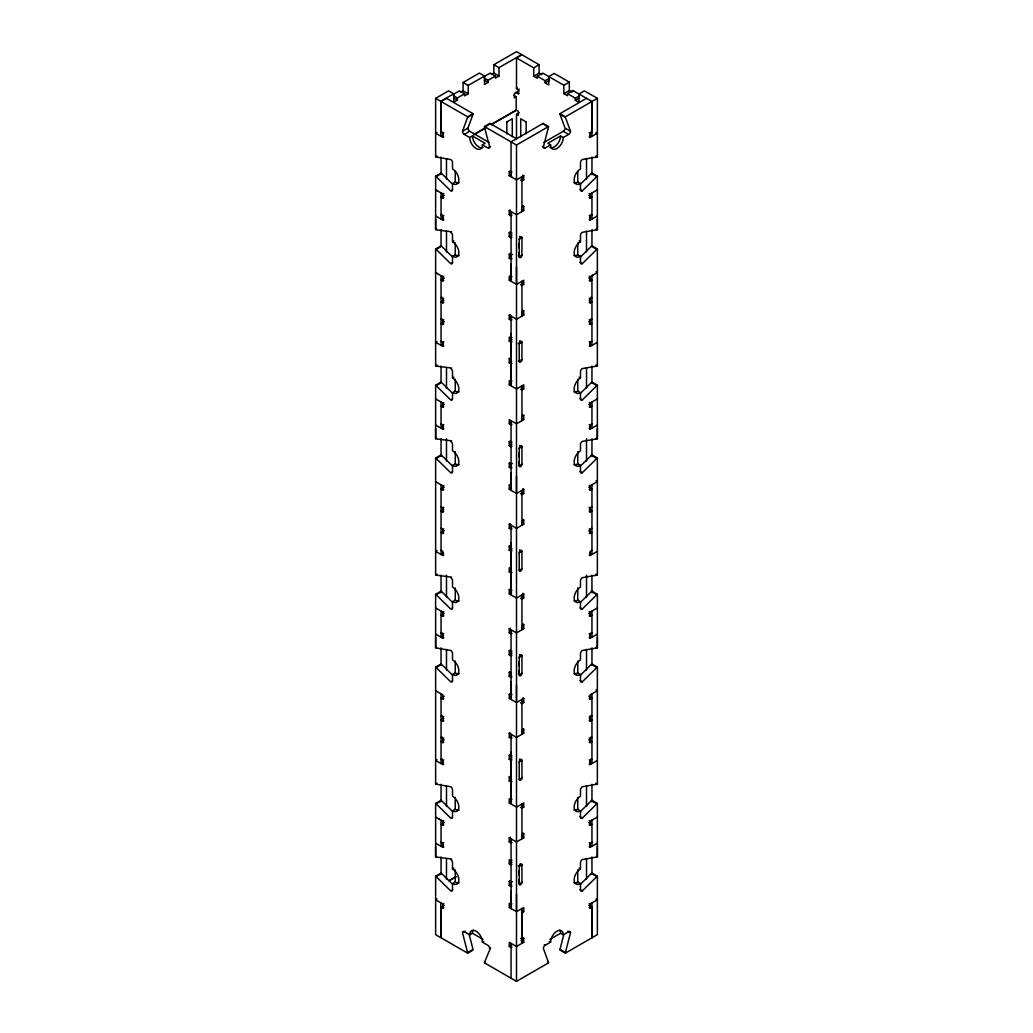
<?xml version="1.0" encoding="UTF-8"?>
<svg xmlns="http://www.w3.org/2000/svg" width="1033" height="1033" viewBox="0 0 1033 1033"><rect width="100%" height="100%" fill="white"/><g stroke="black" fill="none" stroke-linecap="round" stroke-linejoin="round"><path stroke-width="1.5" d="M452.506 811.396L441.569 800.678A2.557 1.472 60 0 0 441.052 800.291L435.629 803.429L435.629 856.809A2.557 1.472 60 0 0 436.146 857.028L451.615 859.017M452.506 602.316L441.569 591.599A2.557 1.485 60 0 0 441.052 591.212L435.629 594.349L435.629 647.73A2.557 1.472 60 0 0 436.146 647.949L450.711 650.467A2.557 1.472 60 0 1 452.519 653.605L452.519 659.88A8.961 5.178 60 0 1 458.859 670.856A8.961 5.178 60 0 1 452.519 674.51L452.519 680.786L451.615 681.302M452.506 393.25L441.569 382.52A2.557 1.485 60 0 0 441.052 382.133L435.629 385.27L435.629 438.651A2.57 1.485 60 0 0 436.146 438.87L451.615 440.871M452.777 184.442L441.569 173.441A2.557 1.485 60 0 0 441.052 173.053L435.629 176.191L435.629 229.571A2.57 1.485 60 0 0 436.146 229.791L451.615 231.792M440.755 902.777L440.755 937.615L435.629 934.658L435.629 876.216L441.052 873.079A2.557 1.472 60 0 1 441.569 873.466L452.506 884.196M441.052 874.473L441.052 856.964M511.968 864.44L511.064 864.957L509.256 863.924L509.256 859.74L511.064 860.786L511.968 860.257M511.968 781.503L511.064 782.033L509.256 780.987L509.256 776.803L511.064 777.849L511.064 760.43L509.256 759.384L509.256 755.2L510.16 754.671M511.968 655.361L511.064 655.89L509.256 654.845L509.256 650.661L510.16 650.131M511.968 572.424L511.064 572.953L509.256 571.908L509.256 567.724L511.064 568.77L511.064 551.351L509.256 550.305L509.256 546.121L510.16 545.592M511.968 446.282L511.064 446.811L509.256 445.765L509.256 441.582L510.16 441.052M511.968 363.345L511.064 363.874L509.256 362.828L509.256 358.645L511.064 359.691L511.064 342.272L509.256 341.226L509.256 337.042L511.064 338.088L511.968 337.559M511.968 237.203L511.064 237.732L509.256 236.686L509.256 232.502L510.16 231.973M511.064 891.092L511.064 908.524L511.064 838.835M511.064 803.984L511.064 751.714M511.064 682.025L511.064 699.444L511.064 629.756M511.064 594.905L511.064 542.635M511.064 472.946L511.064 490.365L511.064 420.676M511.064 385.826L511.064 333.556M511.064 263.867L511.064 281.286L511.064 211.597M511.968 903.81L511.064 904.34L509.256 903.294L509.256 907.478L516.5 911.661L516.5 894.229M510.16 693.698L509.256 694.215L509.256 698.398L516.5 702.582L516.5 685.15M510.16 484.619L509.256 485.136L509.256 489.319L516.5 493.503L516.5 476.084M511.968 276.586L511.064 277.102L509.256 276.056L509.256 280.24L516.5 284.424L516.5 267.005M519.212 879.6L519.212 883.951A1.924 1.11 -60 0 0 520.58 884.739A1.924 1.11 -60 0 0 521.936 882.389L521.936 864.957A1.924 1.11 -60 0 0 520.58 864.182A1.924 1.11 -60 0 0 519.212 866.532L519.212 883.951L521.936 882.389M519.212 875.248L519.212 870.884M519.212 670.52L519.212 674.872A1.924 1.11 -60 0 0 520.58 675.659A1.924 1.11 -60 0 0 521.936 673.309L521.936 655.89A1.924 1.11 -60 0 0 520.58 655.103A1.924 1.11 -60 0 0 519.212 657.453L519.212 674.872L521.936 673.309M519.212 666.169L519.212 661.804M519.212 461.441L519.212 465.793A1.924 1.11 -60 0 0 520.58 466.58A1.924 1.11 -60 0 0 521.936 464.23L521.936 446.811A1.924 1.11 -60 0 0 520.58 446.024A1.924 1.11 -60 0 0 519.212 448.374L519.212 465.793L521.936 464.23M519.212 457.09L519.212 452.725M519.212 252.362L519.212 256.713A1.924 1.11 -60 0 0 520.58 257.501A1.924 1.11 -60 0 0 521.936 255.151L521.936 237.732A1.924 1.11 -60 0 0 520.58 236.944A1.924 1.11 -60 0 0 519.212 239.294L519.212 256.713L521.936 255.151M519.212 248.01L519.212 243.646M520.58 938.403L521.936 939.191L521.936 912.707L523.744 911.661L523.744 907.478L516.5 911.661M586.512 879.199L586.512 858.513M586.512 806.502L586.512 785.803M586.512 670.12L586.512 649.434M586.512 597.423L586.512 575.136M586.512 461.041L586.512 438.767M586.512 388.343L586.512 367.645M586.512 251.975L586.512 231.276M586.512 179.264L586.512 158.578M588.771 905.295L591.948 907.129L591.948 937.796L591.948 902.945M591.948 874.473L591.948 856.964M591.948 801.776L591.948 784.267M591.948 665.394L591.948 647.885M591.948 592.697L591.948 575.187M591.948 456.315L591.948 438.805M591.948 382.029L591.948 366.108M591.948 245.647L591.948 229.726M591.948 174.538L591.948 157.029M589.223 132.663L590.127 133.192L591.948 132.147L591.948 101.479L572.928 90.504L567.504 93.641L567.504 95.733L563.876 93.641L563.876 85.274L569.312 82.136L569.312 90.504L563.876 93.641M580.494 811.396L591.431 800.678A2.557 1.472 -60 0 1 591.948 800.291L597.371 803.429L597.371 856.809A2.557 1.485 -60 0 1 596.854 857.028L582.289 859.546A2.557 1.472 -60 0 0 580.481 862.684L580.481 868.96A8.961 5.178 -60 0 0 574.141 879.935A8.961 5.178 -60 0 0 580.481 883.589L580.481 889.865A2.557 1.472 -60 0 0 582.289 890.911L596.854 876.604A2.557 1.472 -60 0 1 597.371 876.216L591.948 873.079A2.557 1.472 -60 0 0 591.431 873.466L580.494 884.196M580.494 675.117L591.431 664.387A2.557 1.472 -60 0 1 591.948 663.999L597.371 667.137L597.371 784.008A2.557 1.485 -60 0 1 596.854 784.228L582.289 786.746A2.557 1.472 -60 0 0 580.481 789.883L580.481 796.159A8.961 5.178 -60 0 0 574.141 807.135A8.961 5.178 -60 0 0 580.481 810.789L580.481 817.064A2.557 1.472 -60 0 0 582.289 818.11L596.854 803.816A2.557 1.472 -60 0 1 597.371 803.429M580.494 602.316L591.431 591.599A2.557 1.485 -60 0 1 591.948 591.212L597.371 594.349L597.371 647.73A2.557 1.472 -60 0 1 596.854 647.949L582.289 650.467A2.557 1.472 -60 0 0 580.481 653.605L580.481 659.88A8.961 5.178 -60 0 0 574.141 670.856A8.961 5.178 -60 0 0 580.481 674.51L580.481 680.786A2.557 1.472 -60 0 0 582.289 681.832L596.854 667.525A2.557 1.472 -60 0 1 597.371 667.137M580.494 466.038L591.431 455.308A2.557 1.472 -60 0 1 591.948 454.933L597.371 458.058L597.371 574.942A2.557 1.472 -60 0 1 596.854 575.149L582.289 577.667A2.557 1.472 -60 0 0 580.481 580.804L580.481 587.08A8.961 5.178 -60 0 0 574.141 598.055A8.961 5.178 -60 0 0 580.481 601.71L580.481 607.985A2.557 1.472 -60 0 0 582.289 609.031L596.854 594.737A2.557 1.485 -60 0 1 597.371 594.349M580.494 393.25L591.431 382.52A2.557 1.472 -60 0 1 591.948 382.133L597.371 385.27L597.371 438.651A2.557 1.485 -60 0 1 596.854 438.87L582.289 441.388A2.557 1.472 -60 0 0 580.481 444.526L580.481 450.801A8.961 5.178 -60 0 0 574.141 461.777A8.961 5.178 -60 0 0 580.481 465.431L580.481 471.707A2.557 1.472 -60 0 0 582.289 472.752L596.854 458.445A2.557 1.472 -60 0 1 597.371 458.058M580.494 256.959L591.431 246.241A2.57 1.485 -60 0 1 591.948 245.854L597.371 248.992L597.371 365.863A2.557 1.485 -60 0 1 596.854 366.069L582.289 368.587A2.557 1.472 -60 0 0 580.481 371.725L580.481 378.001A8.961 5.178 -60 0 0 574.141 388.976A8.961 5.178 -60 0 0 580.481 392.643L580.481 398.906A2.557 1.472 -60 0 0 582.289 399.952L596.854 385.658A2.557 1.472 -60 0 1 597.371 385.27M579.978 184.675L591.431 173.441A2.557 1.472 -60 0 1 591.948 173.053L597.371 176.191L597.371 229.571A2.557 1.485 -60 0 1 596.854 229.791L582.289 232.309A2.557 1.472 -60 0 0 580.481 235.447L580.481 241.722A8.961 5.178 -60 0 0 574.141 252.698A8.961 5.178 -60 0 0 580.481 256.352L580.481 262.627A2.557 1.472 -60 0 0 582.289 263.673L596.854 249.366A2.57 1.485 -60 0 1 597.371 248.992M567.504 93.641L575.342 98.174L575.342 100.266L578.971 102.357L578.971 93.99L584.394 90.852L597.371 98.342L597.371 156.784A2.557 1.472 -60 0 1 596.854 156.99L582.289 159.521A2.557 1.472 -60 0 0 580.481 162.646L580.481 168.921A8.961 5.178 -60 0 0 574.141 179.897A8.961 5.178 -60 0 0 580.481 183.564L580.481 189.827A2.557 1.472 -60 0 0 582.289 190.873L596.854 176.578A2.557 1.472 -60 0 1 597.371 176.191M597.371 876.216L597.371 934.658L565.348 953.149L559.912 950.011A2.557 1.472 -60 0 1 559.989 949.379L563.811 934.542M559.796 930.216A8.961 5.178 -60 0 1 560.557 933.264L563.269 934.826L568.705 931.689A2.557 1.472 -60 0 1 570.513 932.734L565.413 952.503A2.557 1.472 -60 0 0 565.348 953.149M443.777 132.663L442.86 133.192L441.052 132.147L441.052 101.479L446.488 98.342L473.088 113.707L467.652 116.832A2.557 1.485 60 0 1 467.587 117.388L462.487 131.268A2.557 1.472 60 0 0 464.295 134.406L469.731 137.544A8.961 5.178 60 0 0 476.058 148.52A8.961 5.178 60 0 0 482.398 144.865L485.11 143.29L472.443 135.982L469.731 137.544M463.391 130.752L467.91 128.131L473.011 114.263A2.557 1.485 60 0 0 473.088 113.707M490.546 947.894L484.542 962.304A2.557 1.472 60 0 0 484.464 962.859L516.5 981.35L548.536 962.859A2.557 1.472 -60 0 0 548.458 962.304L543.358 948.423A2.557 1.472 -60 0 1 545.166 945.285L550.602 942.148A8.961 5.178 -60 0 1 556.942 931.172A8.961 5.178 -60 0 1 563.269 934.826M451.615 190.356L452.519 189.827L452.519 183.564A8.961 5.178 60 0 0 458.859 179.897A8.961 5.178 60 0 0 452.519 168.921L452.519 162.646A2.557 1.472 60 0 0 450.711 159.521L436.146 156.99A2.57 1.485 60 0 1 435.629 156.784L435.629 98.342L448.606 90.852L453.732 93.809L453.732 102.177L457.348 100.085L457.348 97.993L464.592 93.809L464.592 95.901L468.22 93.809L468.22 85.455L463.081 82.485L463.081 90.852L468.22 93.809M463.081 82.485L479.377 73.085L484.516 76.042L484.516 84.409L488.131 82.317L488.131 80.225L495.375 76.042L495.375 78.134L498.991 76.042L498.991 67.674L493.864 64.717L493.864 73.085L498.991 76.042M493.864 64.717L516.5 51.65L521.626 54.607L498.991 67.674M435.629 98.342L440.755 101.311L453.732 93.809M468.22 85.455L484.516 76.042M453.422 94.339L459.465 90.852L464.592 93.809M484.206 76.571L490.249 73.085L495.375 76.042M516.5 57.925L521.936 54.788L539.136 64.717L539.136 73.085L533.699 76.222L533.699 67.855L516.5 57.925L516.5 88.593L518.308 89.639L519.212 89.109M460.666 92.247L463.081 90.852M491.45 74.479L493.864 73.085M533.699 67.855L539.136 64.717M436.985 132.405L435.629 133.192L442.86 137.376L443.777 136.847M533.699 76.222L537.328 78.301L537.328 76.222L542.751 73.085L563.876 85.274M441.052 132.147L441.956 131.617M516.5 88.593L517.404 88.063M467.587 117.388L472.107 114.779M443.17 134.755L440.755 136.149L440.755 101.311M519.212 90.852L514.382 93.641L514.382 97.825L516.203 96.779L516.203 110.014L491.488 124.283M515.596 92.247L518.308 93.809L519.212 93.293M537.328 76.222L545.166 80.742L549.466 78.263M545.166 80.742L545.166 82.834L549.466 80.354M464.295 134.406L468.814 131.798M482.398 144.865L487.834 148.003A2.557 1.472 60 0 0 489.642 146.957L484.542 127.188A2.557 1.485 60 0 1 484.464 126.543L489.9 123.405L516.5 138.771M485.445 126.659L488.157 125.096M489.074 124.567L489.978 124.05A2.557 1.485 60 0 1 489.9 123.405M473.643 134.587L484.619 128.247M435.629 156.784L436.985 155.996M473.94 134.768L485.613 128.027M491.191 124.799L516.5 110.195M516.5 139.042L516.5 114.379L519.212 112.804M506.841 121.933L512.278 118.795L512.278 136.718M435.629 176.191A2.557 1.485 60 0 1 436.146 176.578L440.665 173.957M488.738 147.474L490.546 146.428M575.342 98.174L578.738 96.211M575.342 100.266L578.738 98.303M586.512 98.342L559.912 113.707L565.348 116.832A2.557 1.472 -60 0 0 565.413 117.388L570.513 131.268A2.557 1.472 -60 0 1 568.705 134.406L563.269 137.544A8.961 5.178 -60 0 1 556.942 148.52A8.961 5.178 -60 0 1 550.602 144.865L545.166 148.003A2.557 1.472 -60 0 1 543.358 146.957L548.458 127.188A2.557 1.485 -60 0 0 548.536 126.543L543.1 123.405L511.064 141.895L511.064 176.746L512.148 177.379M484.464 126.543L516.5 145.033L548.536 126.543M565.348 116.832L597.371 98.342M452.519 183.564L455.243 181.989A8.961 5.178 60 0 0 459.13 182.699M443.777 193.468L442.86 193.997L442.86 198.181L443.777 197.652M444.229 195.302L441.052 197.135L442.86 198.181M543.887 142.464L563.269 131.268A2.557 1.472 -60 0 0 565.09 128.131L559.989 114.263A2.557 1.472 -60 0 1 559.912 113.707M563.269 137.544L560.557 135.982L547.89 143.29L550.602 144.865M520.58 180.142L521.936 180.93L523.744 179.884L523.744 175.7L516.5 179.884L509.256 175.7L509.256 171.517L510.16 171M511.968 172.046L511.064 172.563L509.256 171.517M441.956 214.386L441.052 214.903L442.86 215.949L443.777 215.432M509.256 175.7L511.516 174.396M443.467 217.692L441.052 219.086L441.052 192.951L442.86 193.997L435.629 189.814L437.437 190.86M435.629 215.949L442.86 220.132L443.777 219.603M589.223 136.847L590.127 137.376L597.371 133.192L596.015 132.405M595.563 134.238L597.371 133.192M436.533 229.055L435.629 229.571L435.629 219.358M451.615 368.071L436.146 366.069A2.557 1.472 60 0 1 435.629 365.863L435.629 248.992L441.052 245.854A2.557 1.485 60 0 1 441.569 246.241L452.506 256.959M435.629 248.992A2.557 1.485 60 0 1 436.146 249.366L440.665 246.758M451.615 263.157L452.519 262.627L452.519 256.352A8.961 5.178 60 0 0 458.859 252.698A8.961 5.178 60 0 0 452.519 241.722L453.887 240.934M511.968 215.251L511.064 215.781L509.256 214.735L509.256 210.551L510.16 210.022M509.256 214.735L511.516 213.418M521.936 207.413L523.744 206.368L523.744 210.551L516.5 214.735L509.256 210.551M452.519 256.352L455.243 254.789A8.961 5.178 60 0 0 459.13 255.487M511.968 233.019L511.064 233.548L509.256 232.502M509.256 236.686L511.968 235.111M443.777 276.237L442.86 276.754L442.86 280.937L443.777 280.421M444.229 278.058L441.052 279.891L442.86 280.937M589.223 193.468L590.14 193.997L597.371 189.814M589.223 197.652L590.14 198.181L591.948 197.135L588.771 195.302M519.212 239.294L521.936 237.732L519.522 236.337M511.968 258.805L511.064 259.335L509.256 258.289L509.256 254.105L510.16 253.589M512.42 254.363L511.064 255.151L509.256 254.105M441.956 297.142L441.052 297.659L442.86 298.705L443.777 298.188M509.256 258.289L511.516 256.985M443.777 300.28L441.052 301.843L442.86 302.889L443.777 302.372M589.223 215.432L590.14 215.949L591.948 214.903L591.044 214.386M589.223 219.603L590.14 220.132L597.371 215.949M441.956 318.745L441.052 319.274L442.86 320.32L443.777 319.791M509.256 280.24L511.516 278.936M444.229 321.625L441.052 323.445L442.86 324.491L443.777 323.975M516.5 284.424L523.744 280.24L523.744 284.424L521.936 285.47L520.58 284.682M436.985 341.484L435.629 342.272L442.86 346.455L443.777 345.926M441.052 341.226L442.86 342.272L443.777 341.742M443.467 344.015L441.052 345.409L441.052 275.708L442.86 276.754L435.629 272.57L437.437 273.616M511.968 319.791L511.064 320.32L509.256 319.274L509.256 315.091L510.16 314.561M509.256 319.274L511.516 317.957M521.936 311.953L523.744 310.907L523.744 315.091L516.5 319.274L509.256 315.091M435.629 365.863L436.985 365.075M589.223 276.237L590.14 276.754L597.371 272.57L596.015 271.795M593.755 274.662L591.948 275.708L591.948 345.409L589.533 344.015M589.223 280.421L590.14 280.937L591.948 279.891L588.771 278.058M509.256 341.226L511.968 339.65M511.064 342.272L511.968 341.742M435.629 385.27A2.557 1.485 60 0 1 436.146 385.658L440.665 383.036M451.615 399.435L452.519 398.906L452.519 392.643A8.961 5.178 60 0 0 458.859 388.976A8.961 5.178 60 0 0 452.519 378.001L453.887 377.213M589.223 298.188L590.14 298.705L591.948 297.659L591.044 297.142M589.223 302.372L590.14 302.889L591.948 301.843L589.223 300.28M509.256 358.645L510.16 358.128M452.519 392.643L455.243 391.068A8.961 5.178 60 0 0 459.13 391.778M509.256 362.828L511.516 361.524M443.777 406.731L442.86 407.26L442.86 403.077L443.777 402.547M444.229 404.381L441.052 406.214L442.86 407.26M521.936 359.691A1.924 1.11 -60 0 1 520.58 362.041A1.924 1.11 -60 0 1 519.212 361.253L519.212 343.834A1.924 1.11 -60 0 1 520.58 341.484A1.924 1.11 -60 0 1 521.936 342.272L521.936 359.691L518.54 360.866M589.223 319.791L590.14 320.32L591.948 319.274L591.044 318.745M589.223 323.975L590.14 324.491L591.948 323.445L588.771 321.625M520.58 389.221L521.936 390.009L523.744 388.963L523.744 384.78L516.5 388.963L509.256 384.78L509.256 380.596L511.064 381.642L511.968 381.125M509.256 384.78L511.516 383.475M441.052 423.982L442.86 425.028L443.777 424.511M443.467 426.771L441.052 428.166L441.052 402.031M589.223 341.742L590.14 342.272L591.948 341.226M435.629 425.028L442.86 429.212L443.777 428.682M589.223 345.926L590.14 346.455L597.371 342.272M436.533 438.134L435.629 438.651L435.629 428.437M451.615 577.15L436.146 575.149A2.557 1.472 60 0 1 435.629 574.942L435.629 458.058L441.052 454.933A2.557 1.485 60 0 1 441.569 455.308L452.506 466.038M435.629 458.058A2.557 1.485 60 0 1 436.146 458.445L440.665 455.837M522.84 414.917L523.744 415.447L523.744 419.63L516.5 423.814L509.256 419.63L509.256 423.814L511.516 422.497M521.936 416.493L523.744 415.447M511.968 424.331L511.064 424.847L509.256 423.814M451.615 472.223L452.519 471.707L452.519 465.431L455.243 463.869A8.961 5.178 60 0 0 459.13 464.566M511.968 442.098L511.064 442.628L509.256 441.582M509.256 445.765L511.968 444.19M443.777 489.5L442.86 490.016L442.86 485.833L443.777 485.316M444.229 487.137L441.052 488.971L442.86 490.016M589.223 402.547L590.127 403.077L597.371 398.893M519.212 448.374L521.936 446.811L519.522 445.417M589.223 406.731L590.127 407.26L591.948 406.214L588.771 404.381M511.968 467.884L511.064 468.414L509.256 467.368L509.256 463.184L510.16 462.668M512.42 463.443L511.064 464.23L509.256 463.184M509.256 467.368L511.516 466.064M441.052 506.738L442.86 507.784L443.777 507.268M443.777 509.359L441.052 510.922L442.86 511.968L443.777 511.451M589.223 424.511L590.127 425.028L591.948 423.982M589.223 428.682L590.127 429.212L597.371 425.028M509.256 489.319L511.516 488.015M441.052 528.354L442.86 529.4L443.777 528.87M444.229 530.704L441.052 532.524L442.86 533.57L443.777 533.054M516.5 493.503L523.744 489.319L523.744 493.503L521.936 494.549L520.58 493.761M436.985 550.563L435.629 551.351L442.86 555.522L443.777 555.005M443.467 553.094L441.052 554.489L441.052 484.787M511.968 528.87L511.064 529.387L509.256 528.354L509.256 524.17L510.16 523.641M509.256 528.354L511.516 527.037M521.936 521.032L523.744 519.986L523.744 524.17L516.5 528.341L509.256 524.17M435.629 574.942L436.985 574.154M589.223 485.316L590.127 485.833L597.371 481.649L596.015 480.874M589.223 489.5L590.127 490.016L591.948 488.971L588.771 487.137M509.256 550.305L511.968 548.73M435.629 594.349A2.557 1.485 60 0 1 436.146 594.737L440.665 592.116M511.064 551.351L511.968 550.821M589.223 507.268L590.127 507.784L591.948 506.738M519.212 552.913L521.936 551.351A1.924 1.11 -60 0 0 520.58 550.563A1.924 1.11 -60 0 0 519.212 552.913L519.212 570.332A1.924 1.11 -60 0 0 520.58 571.12A1.924 1.11 -60 0 0 521.936 568.77L521.936 551.351L519.522 549.956M589.223 511.451L590.127 511.968L591.948 510.922L589.223 509.359M451.615 608.514L452.519 607.985L452.519 601.71L455.243 600.147A8.961 5.178 60 0 0 459.13 600.857M509.256 571.908L511.516 570.603M443.777 615.81L442.86 616.339L442.86 612.156L443.777 611.626M444.229 613.46L441.052 615.294L442.86 616.339M519.212 570.332L521.936 568.77M589.223 528.87L590.127 529.4L591.948 528.354M589.223 533.054L590.127 533.57L591.948 532.524L588.771 530.704M520.58 598.301L521.936 599.088L523.744 598.042L523.744 593.859L516.5 598.042L509.256 593.859L509.256 589.675L510.16 589.159M509.256 589.675L511.064 590.721L511.968 590.205M441.956 632.545L441.052 633.061L442.86 634.107L443.777 633.578M509.256 593.859L511.516 592.555M443.467 635.85L441.052 637.245L441.052 611.11M591.948 550.305L590.127 551.351L590.127 555.522L597.371 551.351M435.629 634.107L442.86 638.291L443.777 637.761M436.533 647.213L435.629 647.73L435.629 637.516M451.615 817.594L452.519 817.064L452.519 810.789A8.961 5.178 60 0 0 458.859 807.135A8.961 5.178 60 0 0 452.519 796.159L452.519 789.883A2.557 1.472 60 0 0 450.711 786.746L436.146 784.228A2.557 1.472 60 0 1 435.629 784.008L435.629 667.137L441.052 663.999A2.557 1.485 60 0 1 441.569 664.387L452.506 675.117M435.629 667.137A2.557 1.485 60 0 1 436.146 667.525L440.665 664.916M511.968 633.41L511.064 633.926L509.256 632.88L509.256 628.71L510.16 628.18M509.256 632.88L511.516 631.576M521.936 625.572L523.744 624.526L523.744 628.71L516.5 632.88L509.256 628.71M452.519 674.51L455.243 672.948A8.961 5.178 60 0 0 459.13 673.645M511.968 651.177L511.064 651.707L509.256 650.661M509.256 654.845L511.968 653.269M444.229 696.216L441.052 698.05L442.86 699.096L443.777 698.566M589.223 611.626L590.127 612.156L597.371 607.972M589.223 615.81L590.127 616.339L591.948 615.294L588.771 613.46M519.212 657.453L521.936 655.89L519.522 654.496M511.968 676.964L511.064 677.493L509.256 676.447L509.256 672.263L510.16 671.734M441.956 715.301L441.052 715.817L442.86 716.863L443.777 716.347M509.256 676.447L511.516 675.143M443.777 718.439L441.052 720.001L442.86 721.047L443.777 720.53M589.223 633.578L590.127 634.107L591.948 633.061L591.044 632.545M589.223 637.761L590.127 638.291L597.371 634.107M511.968 694.744L511.064 695.261L509.256 694.215M441.956 736.903L441.052 737.42L442.86 738.466L443.777 737.949M509.256 698.398L511.516 697.094M444.229 739.783L441.052 741.604L442.86 742.65L443.777 742.133M516.5 702.582L523.744 698.398L523.744 702.582L521.936 703.628L520.58 702.84M436.985 759.642L435.629 760.43L442.86 764.601L443.777 764.084M441.956 758.855L441.052 759.384L442.86 760.43L443.777 759.901M443.467 762.173L441.052 763.555L441.052 693.866M511.968 737.949L511.064 738.466L509.256 737.42L509.256 733.249L510.16 732.72M509.256 737.42L511.516 736.116M521.936 730.111L523.744 729.066L523.744 733.249L516.5 737.42L509.256 733.249M435.629 784.008L436.985 783.234M589.223 698.566L590.127 699.096L591.948 698.05L588.771 696.216M509.256 755.2L511.064 756.246L511.968 755.717M509.256 759.384L511.968 757.809M511.064 760.43L511.968 759.901M435.629 803.429A2.557 1.472 60 0 1 436.146 803.816L440.665 801.195M589.223 716.347L590.127 716.863L591.948 715.817L591.044 715.301M519.212 761.992L521.936 760.43A1.924 1.11 -60 0 0 520.58 759.642A1.924 1.11 -60 0 0 519.212 761.992L519.212 779.411A1.924 1.11 -60 0 0 520.58 780.199A1.924 1.11 -60 0 0 521.936 777.849L521.936 760.43L519.522 759.035M589.223 720.53L590.127 721.047L591.948 720.001L589.223 718.439M509.256 776.803L510.16 776.274M452.519 810.789L455.243 809.226A8.961 5.178 60 0 0 459.13 809.937M509.256 780.987L511.516 779.683M443.777 824.889L442.86 825.419L442.86 821.235L443.777 820.706M444.229 822.539L441.052 824.373L442.86 825.419M519.212 779.411L521.936 777.849M589.223 737.949L590.127 738.466L591.948 737.42L591.044 736.903M589.223 742.133L590.127 742.65L591.948 741.604L588.771 739.783M520.58 807.38L521.936 808.168L523.744 807.122L523.744 802.938L516.5 807.122L509.256 802.938L509.256 798.754L511.064 799.8L511.968 799.284M509.256 802.938L511.516 801.634M441.052 842.14L442.86 843.186L443.777 842.657M443.467 844.929L441.052 846.324L441.052 820.189L439.245 819.143M589.223 759.901L590.127 760.43L591.948 759.384L591.044 758.855M435.629 843.186L442.86 847.37L443.777 846.84M589.223 764.084L590.127 764.601L597.371 760.43M436.533 856.292L435.629 856.809L435.629 846.595M435.629 876.216A2.557 1.472 60 0 1 436.146 876.604L440.665 873.995M451.615 890.381L452.519 889.865L452.519 883.589A8.961 5.178 60 0 0 458.859 879.935A8.961 5.178 60 0 0 452.519 868.96L453.887 868.172M511.968 842.489L511.064 843.005L509.256 841.96L509.256 837.789L510.16 837.259M509.256 841.96L511.516 840.655M521.936 834.651L523.744 833.605L523.744 837.789L516.5 841.96L509.256 837.789M448.929 880.633L455.798 876.668M449.239 880.8L456.263 876.746M452.519 883.589L455.243 882.027A8.961 5.178 60 0 0 459.13 882.724M436.985 899.02L435.629 899.808L442.86 903.991L443.777 903.475M509.256 863.924L511.968 862.348M469.189 934.542L473.011 949.379A2.557 1.472 60 0 1 473.088 950.011L467.652 953.149L441.052 937.796L441.052 907.129L444.229 905.295M597.371 817.051L590.14 821.235L589.223 820.706M441.052 907.129L442.86 908.175L443.777 907.645M589.223 824.889L590.14 825.419L591.948 824.373L588.771 822.539M511.968 886.043L511.064 886.572L509.256 885.526L509.256 881.343L510.16 880.813M512.42 881.601L511.064 882.389L509.256 881.343M509.256 885.526L511.516 884.222M589.223 842.657L590.14 843.186L591.948 842.14M589.223 846.84L590.14 847.37L597.371 843.186M463.391 932.218L465.199 931.172M509.256 907.478L511.516 906.173M467.652 953.149A2.557 1.472 60 0 0 467.587 952.503L462.487 932.734A2.557 1.472 60 0 1 464.295 931.689L469.731 934.826L472.443 933.264A8.961 5.178 60 0 1 473.204 930.216M469.731 934.826A8.961 5.178 60 0 1 476.058 931.172A8.961 5.178 60 0 1 482.398 942.148L483.754 941.36M467.587 952.503L472.107 949.895M522.84 937.615L523.744 938.145L523.744 942.328L516.5 946.499L509.256 942.328L509.256 946.499L511.516 945.195M521.936 939.191L523.744 938.145M484.464 962.859L485.368 962.33M511.968 947.029L511.064 947.545L509.256 946.499M589.223 903.475L590.127 903.991L597.371 899.808L596.015 899.02M589.223 907.645L590.127 908.175L591.948 907.129M549.995 939.359L560.557 933.264M569.312 82.136L554.217 73.433L548.794 76.571L548.794 84.926L545.166 82.834M539.136 73.085L541.847 74.647M569.312 90.504L572.024 92.066M591.044 131.617L591.948 132.147M559.989 114.263L564.509 116.871M590.14 135.284L591.948 136.33L591.948 101.479M484.283 78.004L488.131 80.225M513.633 95.294L516.203 96.779M484.283 80.096L488.131 82.317M565.994 128.66L570.513 131.268M563.269 131.268L567.801 133.89M544.843 125.096L547.555 126.659M515.893 109.847L518.308 111.241L518.308 115.425L516.5 114.379M596.015 155.996L597.371 156.784M595.951 156.474L596.854 156.99M526.159 121.933L520.722 118.795L520.722 136.718M591.431 173.441L595.951 176.049M542.454 146.428L545.166 148.003M453.5 95.772L457.348 97.993M453.5 97.864L457.348 100.085M441.052 101.479L467.652 116.832M573.87 182.699A8.961 5.178 -60 0 0 577.757 181.989L580.481 183.564M580.029 189.568L582.289 190.873M489.113 142.464L469.731 131.268A2.557 1.472 60 0 1 467.91 128.131M522.84 175.184L523.744 175.7M589.533 217.692L591.948 219.086L591.948 192.951M521.484 178.58L523.744 179.884M596.467 229.055L597.371 229.571L597.371 219.358M595.951 229.261L596.854 229.791M522.84 205.838L523.744 206.368M591.431 246.241L595.951 248.85M579.113 240.934L580.481 241.722M521.484 209.247L523.744 210.551M573.87 255.487A8.961 5.178 -60 0 0 577.757 254.789L580.481 256.352M580.029 262.369L582.289 263.673M521.484 283.119L523.744 284.424M522.84 310.378L523.744 310.907M521.484 313.787L523.744 315.091M596.015 365.075L597.371 365.863M595.951 365.553L596.854 366.069M519.522 340.877L521.936 342.272L519.212 343.834L518.127 343.214M591.431 382.52L595.951 385.128M579.113 377.213L580.481 378.001M573.87 391.778A8.961 5.178 -60 0 0 577.757 391.068L580.481 392.643M580.029 398.648L582.289 399.952M589.533 426.771L591.948 428.166L591.948 402.031M521.484 387.659L523.744 388.963M596.467 438.134L597.371 438.651L597.371 428.437M595.951 438.341L596.854 438.87M591.431 455.308L595.951 457.929M521.484 418.313L523.744 419.63M573.87 464.566A8.961 5.178 -60 0 0 577.757 463.869L580.481 465.431M580.029 471.448L582.289 472.752M435.629 398.893L442.86 403.077M522.84 488.803L523.744 489.319M509.256 485.136L511.064 486.181M521.484 492.199L523.744 493.503M589.533 553.094L591.948 554.489L591.948 484.787M589.223 555.005L590.127 555.522M522.84 519.457L523.744 519.986M521.484 522.853L523.744 524.17M596.015 574.154L597.371 574.942M435.629 481.649L442.86 485.833M595.951 574.619L596.854 575.149M591.431 591.599L595.951 594.207M509.256 546.121L511.064 547.167L511.064 525.216M573.87 600.857A8.961 5.178 -60 0 0 577.757 600.147L580.481 601.71M580.029 607.727L582.289 609.031M522.84 593.329L523.744 593.859M441.052 550.305L442.86 551.351L442.86 555.522M521.484 596.738L523.744 598.042M589.533 635.85L591.948 637.245L591.948 611.11M596.467 647.213L597.371 647.73L597.371 637.516M595.951 647.42L596.854 647.949M522.84 623.997L523.744 624.526M591.431 664.387L595.951 667.008M521.484 627.393L523.744 628.71M573.87 673.645A8.961 5.178 -60 0 0 577.757 672.948L580.481 674.51M580.029 680.527L582.289 681.832M596.015 689.954L597.371 690.728L590.127 694.912L590.127 699.096M435.629 607.972L442.86 612.156M509.256 672.263L511.064 673.309M522.84 697.869L523.744 698.398M521.484 701.278L523.744 702.582M589.533 762.173L591.948 763.555L591.948 693.866M522.84 728.536L523.744 729.066M521.484 731.932L523.744 733.249M435.629 690.728L442.86 694.912L442.86 699.096M596.015 783.234L597.371 784.008M595.951 783.698L596.854 784.228M591.431 800.678L595.951 803.287M573.87 809.937A8.961 5.178 -60 0 0 577.757 809.226L580.481 810.789M580.029 816.806L582.289 818.11M589.533 844.929L591.948 846.324L591.948 820.189L590.14 821.235L590.14 825.419M521.484 805.817L523.744 807.122M596.467 856.292L597.371 856.809L597.371 846.595M522.84 833.076L523.744 833.605M591.431 873.466L595.951 876.087M579.113 868.172L580.481 868.96M521.484 836.472L523.744 837.789M573.87 882.724A8.961 5.178 -60 0 0 577.757 882.027L580.481 883.589M580.029 889.607L582.289 890.911M520.115 863.924L521.936 864.957L519.212 866.532L518.127 865.899M435.629 817.051L442.86 821.235M567.801 931.172L570.513 932.734M521.484 910.344L523.744 911.661M549.246 941.36L550.602 942.148M559.989 949.379L564.509 951.987M544.262 944.756L545.166 945.285M521.032 940.753L523.744 942.328M547.632 962.33L548.536 962.859M472.443 933.264L483.005 939.359M482.398 942.148L487.834 945.285A2.557 1.472 60 0 1 489.642 948.423M436.146 176.578L450.711 190.873A2.557 1.485 60 0 0 452.519 189.827M436.146 249.366L450.711 263.673A2.557 1.472 60 0 0 452.519 262.627M436.146 385.658L450.711 399.952A2.557 1.472 60 0 0 452.519 398.906M436.146 458.445L450.711 472.752A2.557 1.472 60 0 0 452.519 471.707M436.146 594.737L450.711 609.031A2.557 1.472 60 0 0 452.519 607.985M436.146 667.525L450.711 681.832A2.557 1.472 60 0 0 452.519 680.786M436.146 803.816L450.711 818.11A2.557 1.472 60 0 0 452.519 817.064M436.146 876.604L450.711 890.911A2.557 1.472 60 0 0 452.519 889.865M590.127 133.192L590.127 137.376M590.14 193.997L590.14 198.181M590.14 215.949L590.14 220.132M590.14 276.754L590.14 280.937M590.14 298.705L590.14 302.889M590.14 320.32L590.14 324.491M590.14 342.272L590.14 346.455M590.127 403.077L590.127 407.26M590.127 425.028L590.127 429.212M590.127 485.833L590.127 490.016M590.127 507.784L590.127 511.968M590.127 529.4L590.127 533.57M590.127 612.156L590.127 616.339M590.127 634.107L590.127 638.291M590.127 716.863L590.127 721.047M590.127 738.466L590.127 742.65M590.127 760.43L590.127 764.601M590.14 843.186L590.14 847.37M590.127 903.991L590.127 908.175M577.757 171.543L577.757 181.989M577.757 242.936L577.757 254.789M577.757 379.227L577.757 391.068M577.757 451.666L577.757 463.869M577.757 587.958L577.757 600.147M577.757 661.094L577.757 672.948M577.757 797.373L577.757 809.226M577.757 869.825L577.757 882.027M572.928 90.504L572.928 91.55M526.159 121.636L526.159 133.877M521.936 176.746L521.936 211.597M521.936 281.286L521.936 316.137M521.936 385.826L521.936 420.676M521.936 490.365L521.936 525.216M521.936 594.905L521.936 629.756M521.936 699.444L521.936 734.295M521.936 803.984L521.936 838.835M521.936 908.524L521.936 943.361M518.308 89.639L518.308 93.809M516.5 145.033L516.5 981.35M511.064 316.137L511.064 338.088M511.064 363.874L511.064 381.642M511.064 572.953L511.064 590.721M511.064 734.295L511.064 756.246M511.064 782.033L511.064 799.8M511.064 943.361L511.064 978.212M506.841 121.636L506.841 133.877M455.243 171.543L455.243 181.989M455.243 242.936L455.243 254.789M455.243 379.227L455.243 391.068M455.243 451.666L455.243 463.869M455.243 587.958L455.243 600.147M455.243 661.094L455.243 672.948M455.243 797.373L455.243 809.226M455.243 869.825L455.243 882.027M452.519 241.722L452.519 235.447A2.557 1.472 60 0 0 450.711 232.309M452.519 378.001L452.519 371.725A2.557 1.472 60 0 0 450.711 368.587M452.519 868.96L452.519 862.684A2.557 1.472 60 0 0 450.711 859.546M446.488 158.578L446.488 179.264M446.488 231.276L446.488 251.975M446.488 367.645L446.488 388.343M446.488 438.767L446.488 461.041M446.488 575.136L446.488 597.423M446.488 649.434L446.488 670.12M446.488 785.803L446.488 806.502M446.488 858.513L446.488 879.199M442.86 133.192L442.86 137.376M442.86 215.949L442.86 220.132M442.86 298.705L442.86 302.889M442.86 320.32L442.86 324.491M442.86 342.272L442.86 346.455M442.86 425.028L442.86 429.212M442.86 507.784L442.86 511.968M442.86 529.4L442.86 533.57M442.86 634.107L442.86 638.291M442.86 716.863L442.86 721.047M442.86 738.466L442.86 742.65M442.86 760.43L442.86 764.601M442.86 843.186L442.86 847.37M442.86 903.991L442.86 908.175M441.052 157.029L441.052 174.538M441.052 229.726L441.052 245.647M441.052 366.108L441.052 382.029M441.052 438.805L441.052 456.315M441.052 575.187L441.052 592.697M441.052 647.885L441.052 665.394M441.052 784.267L441.052 801.776M483.07 147.499A8.961 5.178 60 0 1 476.226 144.865A8.961 5.178 60 0 1 472.443 135.982M450.711 441.388A2.557 1.472 60 0 1 452.519 444.526L452.519 450.801A8.961 5.178 60 0 1 458.859 461.777A8.961 5.178 60 0 1 452.519 465.431M450.711 577.667A2.557 1.472 60 0 1 452.519 580.804L452.519 587.08A8.961 5.178 60 0 1 458.859 598.055A8.961 5.178 60 0 1 452.519 601.71M560.557 135.982A8.961 5.178 -60 0 1 556.774 144.865A8.961 5.178 -60 0 1 549.93 147.499M543.1 123.405A2.557 1.485 -60 0 1 543.022 124.05"/></g></svg>
